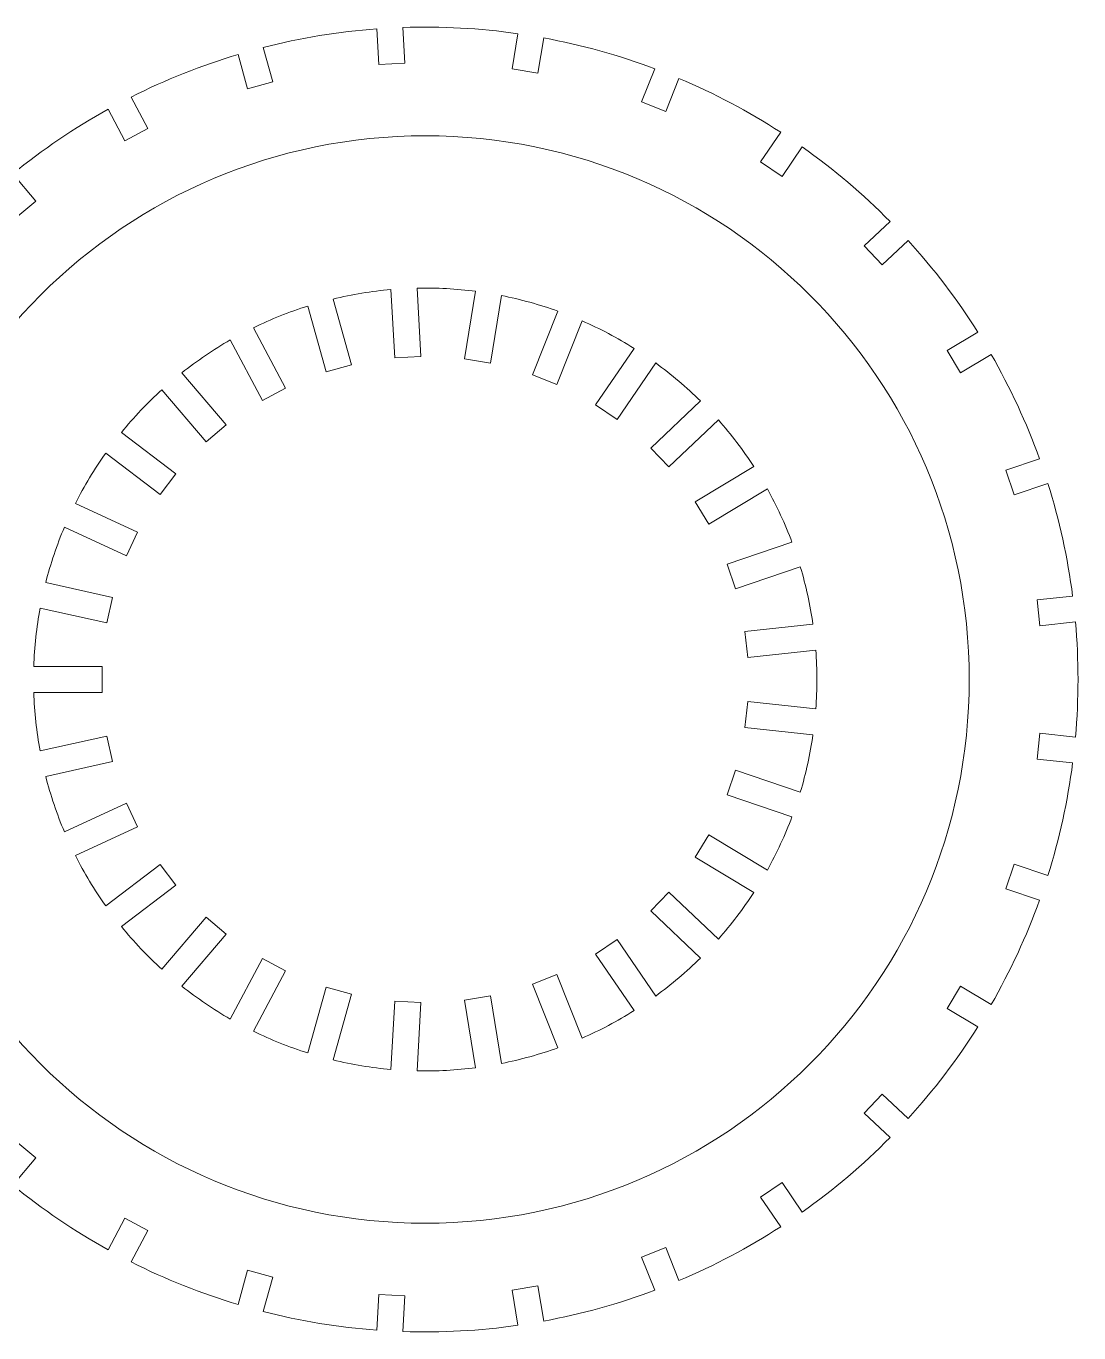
# Model space of a CAD drawing. Header units: millimetres. Extents: x -252 to 252, y -214 to 214.
# Drawn here: x 125.4 to 246.4, y 63.6 to 213.8 of the extents above; entities that cross this region are included whole.
import ezdxf

# ---------------------------------------------------------------- set-up
doc = ezdxf.new("R2010")
doc.units = ezdxf.units.MM
doc.header["$MEASUREMENT"] = 0
doc.layers.add('Camada 1', color=7, linetype='Continuous')

msp = doc.modelspace()

# ---------------------------------------------------------------- linework, layer by layer
at = {"layer": 'Camada 1', "lineweight": 20}
for points, knots in [([(212.2927, 80.8435), (212.2927, 80.8435), (209.8096, 79.1599), (209.8096, 79.1599), (209.8096, 79.1599), (209.8096, 79.1599), (212.1109, 75.7658), (212.1109, 75.7658), (212.1109, 75.7658), (208.4042, 73.3593), (204.492, 71.2852), (200.4201, 69.5677), (200.4201, 69.5677), (200.4201, 69.5677), (198.9022, 73.3772), (198.9022, 73.3772), (198.9022, 73.3772), (198.9022, 73.3772), (196.1153, 72.2668), (196.1153, 72.2668), (196.1153, 72.2668), (196.1153, 72.2668), (197.6331, 68.4573), (197.6331, 68.4573), (197.6331, 68.4573), (193.4958, 66.9039), (189.2292, 65.7193), (184.8833, 64.9173), (184.8833, 64.9173), (184.8833, 64.9173), (184.2198, 68.964), (184.2198, 68.964), (184.2198, 68.964), (184.2198, 68.964), (181.2594, 68.4787), (181.2594, 68.4787), (181.2594, 68.4787), (181.2594, 68.4787), (181.9228, 64.4319), (181.9228, 64.4319), (181.9228, 64.4319), (177.5482, 63.8043), (173.1268, 63.5646), (168.7101, 63.7156), (168.7101, 63.7156), (168.7101, 63.7156), (168.9321, 67.8103), (168.9321, 67.8103), (168.9321, 67.8103), (168.9321, 67.8103), (165.9365, 67.9727), (165.9365, 67.9727), (165.9365, 67.9727), (165.9365, 67.9727), (165.7145, 63.878), (165.7145, 63.878), (165.7145, 63.878), (161.3073, 64.2054), (156.9377, 64.9218), (152.6566, 66.0187), (152.6566, 66.0187), (152.6566, 66.0187), (153.7537, 69.97), (153.7537, 69.97), (153.7537, 69.97), (153.7537, 69.97), (150.863, 70.7726), (150.863, 70.7726), (150.863, 70.7726), (150.863, 70.7726), (149.766, 66.8213), (149.766, 66.8213), (149.766, 66.8213), (145.5322, 68.0885), (141.4187, 69.7275), (137.4736, 71.719), (137.4736, 71.719), (137.4736, 71.719), (139.3944, 75.3421), (139.3944, 75.3421), (139.3944, 75.3421), (139.3944, 75.3421), (136.7438, 76.7473), (136.7438, 76.7473), (136.7438, 76.7473), (136.7438, 76.7473), (134.823, 73.1243), (134.823, 73.1243), (134.823, 73.1243), (130.9607, 75.272), (127.2957, 77.7569), (123.8709, 80.55), (123.8709, 80.55), (123.8709, 80.55), (126.5256, 83.6754), (126.5256, 83.6754), (126.5256, 83.6754), (126.5256, 83.6754), (124.2392, 85.6176), (124.2392, 85.6176), (124.2392, 85.6176), (124.2392, 85.6176), (121.5844, 82.4922), (121.5844, 82.4922), (121.5844, 82.4922), (118.274, 85.42), (115.2289, 88.6347), (112.4846, 92.0987), (112.4846, 92.0987), (112.4846, 92.0987), (115.7492, 94.5803), (115.7492, 94.5803), (115.7492, 94.5803), (115.7492, 94.5803), (113.9337, 96.9686), (113.9337, 96.9686), (113.9337, 96.9686), (113.9337, 96.9686), (110.6691, 94.487), (110.6691, 94.487), (110.6691, 94.487), (108.0655, 98.0579), (105.7827, 101.8521), (103.8472, 105.8251), (103.8472, 105.8251), (103.8472, 105.8251), (107.5689, 107.5469), (107.5689, 107.5469), (107.5689, 107.5469), (107.5689, 107.5469), (106.3092, 110.2696), (106.3092, 110.2696), (106.3092, 110.2696), (106.3092, 110.2696), (102.5875, 108.5478), (102.5875, 108.5478), (102.5875, 108.5478), (100.8125, 112.595), (99.3986, 116.7912), (98.3625, 121.0873), (98.3625, 121.0873), (98.3625, 121.0873), (102.3673, 121.9688), (102.3673, 121.9688), (102.3673, 121.9688), (102.3673, 121.9688), (101.7224, 124.8987), (101.7224, 124.8987), (101.7224, 124.8987), (101.7224, 124.8987), (97.7176, 124.0172), (97.7176, 124.0172), (97.7176, 124.0172), (96.854, 128.3513), (96.3753, 132.7533), (96.2869, 137.1718), (96.2869, 137.1718), (96.2869, 137.1718), (100.3876, 137.1718), (100.3876, 137.1718), (100.3876, 137.1718), (100.3876, 137.1718), (100.3876, 140.1717), (100.3876, 140.1717), (100.3876, 140.1717), (100.3876, 140.1717), (96.2869, 140.1717), (96.2869, 140.1717), (96.2869, 140.1717), (96.3753, 144.5902), (96.854, 148.9922), (97.7176, 153.3263), (97.7176, 153.3263), (97.7176, 153.3263), (101.7224, 152.4448), (101.7224, 152.4448), (101.7224, 152.4448), (101.7224, 152.4448), (102.3673, 155.3747), (102.3673, 155.3747), (102.3673, 155.3747), (102.3673, 155.3747), (98.3625, 156.2562), (98.3625, 156.2562), (98.3625, 156.2562), (99.3986, 160.5523), (100.8125, 164.7485), (102.5875, 168.7957), (102.5875, 168.7957), (102.5875, 168.7957), (106.3092, 167.0739), (106.3092, 167.0739), (106.3092, 167.0739), (106.3092, 167.0739), (107.5689, 169.7966), (107.5689, 169.7966), (107.5689, 169.7966), (107.5689, 169.7966), (103.8472, 171.5184), (103.8472, 171.5184), (103.8472, 171.5184), (105.7827, 175.4914), (108.0655, 179.2856), (110.6691, 182.8565), (110.6691, 182.8565), (110.6691, 182.8565), (113.9337, 180.3749), (113.9337, 180.3749), (113.9337, 180.3749), (113.9337, 180.3749), (115.7492, 182.7632), (115.7492, 182.7632), (115.7492, 182.7632), (115.7492, 182.7632), (112.4846, 185.2448), (112.4846, 185.2448), (112.4846, 185.2448), (115.2289, 188.7088), (118.274, 191.9235), (121.5844, 194.8513), (121.5844, 194.8513), (121.5844, 194.8513), (124.2392, 191.7259), (124.2392, 191.7259), (124.2392, 191.7259), (124.2392, 191.7259), (126.5256, 193.6681), (126.5256, 193.6681), (126.5256, 193.6681), (126.5256, 193.6681), (123.8709, 196.7935), (123.8709, 196.7935), (123.8709, 196.7935), (127.2957, 199.5866), (130.9607, 202.0715), (134.823, 204.2192), (134.823, 204.2192), (134.823, 204.2192), (136.7438, 200.5962), (136.7438, 200.5962), (136.7438, 200.5962), (136.7438, 200.5962), (139.3944, 202.0014), (139.3944, 202.0014), (139.3944, 202.0014), (139.3944, 202.0014), (137.4736, 205.6245), (137.4736, 205.6245), (137.4736, 205.6245), (141.4187, 207.616), (145.5322, 209.255), (149.766, 210.5222), (149.766, 210.5222), (149.766, 210.5222), (150.863, 206.5709), (150.863, 206.5709), (150.863, 206.5709), (150.863, 206.5709), (153.7537, 207.3735), (153.7537, 207.3735), (153.7537, 207.3735), (153.7537, 207.3735), (152.6566, 211.3248), (152.6566, 211.3248), (152.6566, 211.3248), (156.9377, 212.4217), (161.3073, 213.1381), (165.7145, 213.4655), (165.7145, 213.4655), (165.7145, 213.4655), (165.9365, 209.3708), (165.9365, 209.3708), (165.9365, 209.3708), (165.9365, 209.3708), (168.9321, 209.5332), (168.9321, 209.5332), (168.9321, 209.5332), (168.9321, 209.5332), (168.7101, 213.6279), (168.7101, 213.6279), (168.7101, 213.6279), (173.1268, 213.7789), (177.5482, 213.5392), (181.9228, 212.9116), (181.9228, 212.9116), (181.9228, 212.9116), (181.2594, 208.8648), (181.2594, 208.8648), (181.2594, 208.8648), (181.2594, 208.8648), (184.2198, 208.3795), (184.2198, 208.3795), (184.2198, 208.3795), (184.2198, 208.3795), (184.8833, 212.4262), (184.8833, 212.4262), (184.8833, 212.4262), (189.2292, 211.6242), (193.4958, 210.4396), (197.6331, 208.8862), (197.6331, 208.8862), (197.6331, 208.8862), (196.1153, 205.0767), (196.1153, 205.0767), (196.1153, 205.0767), (196.1153, 205.0767), (198.9022, 203.9663), (198.9022, 203.9663), (198.9022, 203.9663), (198.9022, 203.9663), (200.4201, 207.7758), (200.4201, 207.7758), (200.4201, 207.7758), (204.492, 206.0583), (208.4042, 203.9842), (212.1109, 201.5777), (212.1109, 201.5777), (212.1109, 201.5777), (209.8096, 198.1836), (209.8096, 198.1836), (209.8096, 198.1836), (209.8096, 198.1836), (212.2927, 196.5), (212.2927, 196.5), (212.2927, 196.5), (212.2927, 196.5), (214.5939, 199.8942), (214.5939, 199.8942), (214.5939, 199.8942), (218.2015, 197.3414), (221.5763, 194.4748), (224.679, 191.3278), (224.679, 191.3278), (224.679, 191.3278), (221.7019, 188.5078), (221.7019, 188.5078), (221.7019, 188.5078), (221.7019, 188.5078), (223.765, 186.3298), (223.765, 186.3298), (223.765, 186.3298), (223.765, 186.3298), (226.7421, 189.1498), (226.7421, 189.1498), (226.7421, 189.1498), (229.7165, 185.8813), (232.3962, 182.3562), (234.7499, 178.6158), (234.7499, 178.6158), (234.7499, 178.6158), (231.2362, 176.5016), (231.2362, 176.5016), (231.2362, 176.5016), (231.2362, 176.5016), (232.7828, 173.9311), (232.7828, 173.9311), (232.7828, 173.9311), (232.7828, 173.9311), (236.2966, 176.0452), (236.2966, 176.0452), (236.2966, 176.0452), (238.4988, 172.2137), (240.358, 168.195), (241.8526, 164.036), (241.8526, 164.036), (241.8526, 164.036), (237.9665, 162.7266), (237.9665, 162.7266), (237.9665, 162.7266), (237.9665, 162.7266), (238.9245, 159.8837), (238.9245, 159.8837), (238.9245, 159.8837), (238.9245, 159.8837), (242.8105, 161.193), (242.8105, 161.193), (242.8105, 161.193), (244.1376, 156.9777), (245.0895, 152.6532), (245.6551, 148.2702), (245.6551, 148.2702), (245.6551, 148.2702), (241.5784, 147.8268), (241.5784, 147.8268), (241.5784, 147.8268), (241.5784, 147.8268), (241.9027, 144.8444), (241.9027, 144.8444), (241.9027, 144.8444), (241.9027, 144.8444), (245.9794, 145.2878), (245.9794, 145.2878), (245.9794, 145.2878), (246.3693, 140.8858), (246.3693, 136.4581), (245.9794, 132.0557), (245.9794, 132.0557), (245.9794, 132.0557), (241.9027, 132.4991), (241.9027, 132.4991), (241.9027, 132.4991), (241.9027, 132.4991), (241.5784, 129.5167), (241.5784, 129.5167), (241.5784, 129.5167), (241.5784, 129.5167), (245.6551, 129.0733), (245.6551, 129.0733), (245.6551, 129.0733), (245.0895, 124.6903), (244.1376, 120.3658), (242.8105, 116.1505), (242.8105, 116.1505), (242.8105, 116.1505), (238.9245, 117.4598), (238.9245, 117.4598), (238.9245, 117.4598), (238.9245, 117.4598), (237.9665, 114.6169), (237.9665, 114.6169), (237.9665, 114.6169), (237.9665, 114.6169), (241.8526, 113.3075), (241.8526, 113.3075), (241.8526, 113.3075), (240.358, 109.1485), (238.4988, 105.1298), (236.2966, 101.2983), (236.2966, 101.2983), (236.2966, 101.2983), (232.7828, 103.4124), (232.7828, 103.4124), (232.7828, 103.4124), (232.7828, 103.4124), (231.2362, 100.8419), (231.2362, 100.8419), (231.2362, 100.8419), (231.2362, 100.8419), (234.7499, 98.7277), (234.7499, 98.7277), (234.7499, 98.7277), (232.3962, 94.9873), (229.7165, 91.4622), (226.7421, 88.1937), (226.7421, 88.1937), (226.7421, 88.1937), (223.765, 91.0137), (223.765, 91.0137), (223.765, 91.0137), (223.765, 91.0137), (221.7019, 88.8357), (221.7019, 88.8357), (221.7019, 88.8357), (221.7019, 88.8357), (224.679, 86.0157), (224.679, 86.0157), (224.679, 86.0157), (221.5763, 82.8687), (218.2015, 80.0021), (214.5939, 77.4493), (214.5939, 77.4493), (214.5939, 77.4493), (212.2927, 80.8435), (212.2927, 80.8435)], [0, 0, 0, 0, 0.00854701, 0.00854701, 0.00854701, 0.00854701, 0.01709402, 0.01709402, 0.01709402, 0.01709402, 0.02564103, 0.02564103, 0.02564103, 0.02564103, 0.03418803, 0.03418803, 0.03418803, 0.03418803, 0.04273504, 0.04273504, 0.04273504, 0.04273504, 0.05128205, 0.05128205, 0.05128205, 0.05128205, 0.05982906, 0.05982906, 0.05982906, 0.05982906, 0.06837607, 0.06837607, 0.06837607, 0.06837607, 0.07692308, 0.07692308, 0.07692308, 0.07692308, 0.08547009, 0.08547009, 0.08547009, 0.08547009, 0.09401709, 0.09401709, 0.09401709, 0.09401709, 0.1025641, 0.1025641, 0.1025641, 0.1025641, 0.11111111, 0.11111111, 0.11111111, 0.11111111, 0.11965812, 0.11965812, 0.11965812, 0.11965812, 0.12820513, 0.12820513, 0.12820513, 0.12820513, 0.13675214, 0.13675214, 0.13675214, 0.13675214, 0.14529915, 0.14529915, 0.14529915, 0.14529915, 0.15384615, 0.15384615, 0.15384615, 0.15384615, 0.16239316, 0.16239316, 0.16239316, 0.16239316, 0.17094017, 0.17094017, 0.17094017, 0.17094017, 0.17948718, 0.17948718, 0.17948718, 0.17948718, 0.18803419, 0.18803419, 0.18803419, 0.18803419, 0.1965812, 0.1965812, 0.1965812, 0.1965812, 0.20512821, 0.20512821, 0.20512821, 0.20512821, 0.21367521, 0.21367521, 0.21367521, 0.21367521, 0.22222222, 0.22222222, 0.22222222, 0.22222222, 0.23076923, 0.23076923, 0.23076923, 0.23076923, 0.23931624, 0.23931624, 0.23931624, 0.23931624, 0.24786325, 0.24786325, 0.24786325, 0.24786325, 0.25641026, 0.25641026, 0.25641026, 0.25641026, 0.26495726, 0.26495726, 0.26495726, 0.26495726, 0.27350427, 0.27350427, 0.27350427, 0.27350427, 0.28205128, 0.28205128, 0.28205128, 0.28205128, 0.29059829, 0.29059829, 0.29059829, 0.29059829, 0.2991453, 0.2991453, 0.2991453, 0.2991453, 0.30769231, 0.30769231, 0.30769231, 0.30769231, 0.31623932, 0.31623932, 0.31623932, 0.31623932, 0.32478632, 0.32478632, 0.32478632, 0.32478632, 0.33333333, 0.33333333, 0.33333333, 0.33333333, 0.34188034, 0.34188034, 0.34188034, 0.34188034, 0.35042735, 0.35042735, 0.35042735, 0.35042735, 0.35897436, 0.35897436, 0.35897436, 0.35897436, 0.36752137, 0.36752137, 0.36752137, 0.36752137, 0.37606838, 0.37606838, 0.37606838, 0.37606838, 0.38461538, 0.38461538, 0.38461538, 0.38461538, 0.39316239, 0.39316239, 0.39316239, 0.39316239, 0.4017094, 0.4017094, 0.4017094, 0.4017094, 0.41025641, 0.41025641, 0.41025641, 0.41025641, 0.41880342, 0.41880342, 0.41880342, 0.41880342, 0.42735043, 0.42735043, 0.42735043, 0.42735043, 0.43589744, 0.43589744, 0.43589744, 0.43589744, 0.44444444, 0.44444444, 0.44444444, 0.44444444, 0.45299145, 0.45299145, 0.45299145, 0.45299145, 0.46153846, 0.46153846, 0.46153846, 0.46153846, 0.47008547, 0.47008547, 0.47008547, 0.47008547, 0.47863248, 0.47863248, 0.47863248, 0.47863248, 0.48717949, 0.48717949, 0.48717949, 0.48717949, 0.4957265, 0.4957265, 0.4957265, 0.4957265, 0.5042735, 0.5042735, 0.5042735, 0.5042735, 0.51282051, 0.51282051, 0.51282051, 0.51282051, 0.52136752, 0.52136752, 0.52136752, 0.52136752, 0.52991453, 0.52991453, 0.52991453, 0.52991453, 0.53846154, 0.53846154, 0.53846154, 0.53846154, 0.54700855, 0.54700855, 0.54700855, 0.54700855, 0.55555556, 0.55555556, 0.55555556, 0.55555556, 0.56410256, 0.56410256, 0.56410256, 0.56410256, 0.57264957, 0.57264957, 0.57264957, 0.57264957, 0.58119658, 0.58119658, 0.58119658, 0.58119658, 0.58974359, 0.58974359, 0.58974359, 0.58974359, 0.5982906, 0.5982906, 0.5982906, 0.5982906, 0.60683761, 0.60683761, 0.60683761, 0.60683761, 0.61538462, 0.61538462, 0.61538462, 0.61538462, 0.62393162, 0.62393162, 0.62393162, 0.62393162, 0.63247863, 0.63247863, 0.63247863, 0.63247863, 0.64102564, 0.64102564, 0.64102564, 0.64102564, 0.64957265, 0.64957265, 0.64957265, 0.64957265, 0.65811966, 0.65811966, 0.65811966, 0.65811966, 0.66666667, 0.66666667, 0.66666667, 0.66666667, 0.67521368, 0.67521368, 0.67521368, 0.67521368, 0.68376068, 0.68376068, 0.68376068, 0.68376068, 0.69230769, 0.69230769, 0.69230769, 0.69230769, 0.7008547, 0.7008547, 0.7008547, 0.7008547, 0.70940171, 0.70940171, 0.70940171, 0.70940171, 0.71794872, 0.71794872, 0.71794872, 0.71794872, 0.72649573, 0.72649573, 0.72649573, 0.72649573, 0.73504274, 0.73504274, 0.73504274, 0.73504274, 0.74358974, 0.74358974, 0.74358974, 0.74358974, 0.75213675, 0.75213675, 0.75213675, 0.75213675, 0.76068376, 0.76068376, 0.76068376, 0.76068376, 0.76923077, 0.76923077, 0.76923077, 0.76923077, 0.77777778, 0.77777778, 0.77777778, 0.77777778, 0.78632479, 0.78632479, 0.78632479, 0.78632479, 0.79487179, 0.79487179, 0.79487179, 0.79487179, 0.8034188, 0.8034188, 0.8034188, 0.8034188, 0.81196581, 0.81196581, 0.81196581, 0.81196581, 0.82051282, 0.82051282, 0.82051282, 0.82051282, 0.82905983, 0.82905983, 0.82905983, 0.82905983, 0.83760684, 0.83760684, 0.83760684, 0.83760684, 0.84615385, 0.84615385, 0.84615385, 0.84615385, 0.85470085, 0.85470085, 0.85470085, 0.85470085, 0.86324786, 0.86324786, 0.86324786, 0.86324786, 0.87179487, 0.87179487, 0.87179487, 0.87179487, 0.88034188, 0.88034188, 0.88034188, 0.88034188, 0.88888889, 0.88888889, 0.88888889, 0.88888889, 0.8974359, 0.8974359, 0.8974359, 0.8974359, 0.90598291, 0.90598291, 0.90598291, 0.90598291, 0.91452991, 0.91452991, 0.91452991, 0.91452991, 0.92307692, 0.92307692, 0.92307692, 0.92307692, 0.93162393, 0.93162393, 0.93162393, 0.93162393, 0.94017094, 0.94017094, 0.94017094, 0.94017094, 0.94871795, 0.94871795, 0.94871795, 0.94871795, 0.95726496, 0.95726496, 0.95726496, 0.95726496, 0.96581197, 0.96581197, 0.96581197, 0.96581197, 0.97435897, 0.97435897, 0.97435897, 0.97435897, 0.98290598, 0.98290598, 0.98290598, 0.98290598, 1, 1, 1, 1]), ([(171.272, 76.1718), (205.7896, 76.1718), (233.7718, 104.154), (233.7718, 138.6721), (233.7718, 138.6721), (233.7716, 173.1898), (205.7893, 201.1718), (171.2717, 201.1717), (171.2717, 201.1717), (136.7539, 201.1716), (108.7718, 173.1893), (108.7719, 138.6716), (108.7719, 138.6716), (108.772, 104.1539), (136.7542, 76.1718), (171.272, 76.1718)], [0, 0, 0, 0, 0.2, 0.2, 0.2, 0.2, 0.4, 0.4, 0.4, 0.4, 0.6, 0.6, 0.6, 0.6, 1, 1, 1, 1]), ([(175.7908, 175.5381), (175.7908, 175.5381), (178.7513, 175.0528), (178.7513, 175.0528), (178.7513, 175.0528), (178.7513, 175.0528), (180.0233, 182.8115), (180.0233, 182.8115), (180.0233, 182.8115), (182.2311, 182.3736), (184.4028, 181.7706), (186.5204, 181.0076), (186.5204, 181.0076), (186.5204, 181.0076), (183.6102, 173.7037), (183.6102, 173.7037), (183.6102, 173.7037), (183.6102, 173.7037), (186.3972, 172.5933), (186.3972, 172.5933), (186.3972, 172.5933), (186.3972, 172.5933), (189.3073, 179.8972), (189.3073, 179.8972), (189.3073, 179.8972), (191.3693, 178.9949), (193.3607, 177.9391), (195.2647, 176.7388), (195.2647, 176.7388), (195.2647, 176.7388), (190.8525, 170.2312), (190.8525, 170.2312), (190.8525, 170.2312), (190.8525, 170.2312), (193.3356, 168.5476), (193.3356, 168.5476), (193.3356, 168.5476), (193.3356, 168.5476), (197.7478, 175.0552), (197.7478, 175.0552), (197.7478, 175.0552), (199.5676, 173.7307), (201.2855, 172.2715), (202.887, 170.69), (202.887, 170.69), (202.887, 170.69), (197.179, 165.283), (197.179, 165.283), (197.179, 165.283), (197.179, 165.283), (199.2421, 163.105), (199.2421, 163.105), (199.2421, 163.105), (199.2421, 163.105), (204.9501, 168.512), (204.9501, 168.512), (204.9501, 168.512), (206.4426, 166.8272), (207.8067, 165.0329), (209.0307, 163.144), (209.0307, 163.144), (209.0307, 163.144), (202.2938, 159.0905), (202.2938, 159.0905), (202.2938, 159.0905), (202.2938, 159.0905), (203.8405, 156.52), (203.8405, 156.52), (203.8405, 156.52), (203.8405, 156.52), (210.5774, 160.5734), (210.5774, 160.5734), (210.5774, 160.5734), (211.6728, 158.6072), (212.6193, 156.5616), (213.4086, 154.4538), (213.4086, 154.4538), (213.4086, 154.4538), (205.9579, 151.9433), (205.9579, 151.9433), (205.9579, 151.9433), (205.9579, 151.9433), (206.9158, 149.1003), (206.9158, 149.1003), (206.9158, 149.1003), (206.9158, 149.1003), (214.3665, 151.6108), (214.3665, 151.6108), (214.3665, 151.6108), (215.0137, 149.4551), (215.4983, 147.2538), (215.8161, 145.0256), (215.8161, 145.0256), (215.8161, 145.0256), (207.9998, 144.1755), (207.9998, 144.1755), (207.9998, 144.1755), (207.9998, 144.1755), (208.3242, 141.1931), (208.3242, 141.1931), (208.3242, 141.1931), (208.3242, 141.1931), (216.1404, 142.0431), (216.1404, 142.0431), (216.1404, 142.0431), (216.309, 139.7988), (216.3091, 137.5449), (216.1404, 135.3003), (216.1404, 135.3003), (216.1404, 135.3003), (208.3242, 136.1503), (208.3242, 136.1503), (208.3242, 136.1503), (208.3242, 136.1503), (207.9998, 133.1679), (207.9998, 133.1679), (207.9998, 133.1679), (207.9998, 133.1679), (215.8161, 132.3178), (215.8161, 132.3178), (215.8161, 132.3178), (215.4983, 130.0896), (215.0137, 127.8883), (214.3665, 125.7326), (214.3665, 125.7326), (214.3665, 125.7326), (206.9158, 128.2431), (206.9158, 128.2431), (206.9158, 128.2431), (206.9158, 128.2431), (205.9579, 125.4001), (205.9579, 125.4001), (205.9579, 125.4001), (205.9579, 125.4001), (213.4086, 122.8896), (213.4086, 122.8896), (213.4086, 122.8896), (212.6193, 120.7818), (211.6728, 118.7362), (210.5774, 116.77), (210.5774, 116.77), (210.5774, 116.77), (203.8405, 120.8234), (203.8405, 120.8234), (203.8405, 120.8234), (203.8405, 120.8234), (202.2938, 118.2529), (202.2938, 118.2529), (202.2938, 118.2529), (202.2938, 118.2529), (209.0307, 114.1994), (209.0307, 114.1994), (209.0307, 114.1994), (207.8067, 112.3105), (206.4426, 110.5162), (204.9501, 108.8314), (204.9501, 108.8314), (204.9501, 108.8314), (199.2421, 114.2384), (199.2421, 114.2384), (199.2421, 114.2384), (199.2421, 114.2384), (197.179, 112.0604), (197.179, 112.0604), (197.179, 112.0604), (197.179, 112.0604), (202.887, 106.6534), (202.887, 106.6534), (202.887, 106.6534), (201.2855, 105.0719), (199.5676, 103.6127), (197.7478, 102.2882), (197.7478, 102.2882), (197.7478, 102.2882), (193.3356, 108.7958), (193.3356, 108.7958), (193.3356, 108.7958), (193.3356, 108.7958), (190.8525, 107.1122), (190.8525, 107.1122), (190.8525, 107.1122), (190.8525, 107.1122), (195.2647, 100.6046), (195.2647, 100.6046), (195.2647, 100.6046), (193.3607, 99.4043), (191.3693, 98.3485), (189.3073, 97.4462), (189.3073, 97.4462), (189.3073, 97.4462), (186.3972, 104.7501), (186.3972, 104.7501), (186.3972, 104.7501), (186.3972, 104.7501), (183.6102, 103.6397), (183.6102, 103.6397), (183.6102, 103.6397), (183.6102, 103.6397), (186.5204, 96.3358), (186.5204, 96.3358), (186.5204, 96.3358), (184.4028, 95.5728), (182.2311, 94.9698), (180.0233, 94.5319), (180.0233, 94.5319), (180.0233, 94.5319), (178.7513, 102.2906), (178.7513, 102.2906), (178.7513, 102.2906), (178.7513, 102.2906), (175.7908, 101.8053), (175.7908, 101.8053), (175.7908, 101.8053), (175.7908, 101.8053), (177.0628, 94.0465), (177.0628, 94.0465), (177.0628, 94.0465), (174.8308, 93.7566), (172.5801, 93.6346), (170.3298, 93.6815), (170.3298, 93.6815), (170.3298, 93.6815), (170.7555, 101.5323), (170.7555, 101.5323), (170.7555, 101.5323), (170.7555, 101.5323), (167.7599, 101.6947), (167.7599, 101.6947), (167.7599, 101.6947), (167.7599, 101.6947), (167.3342, 93.8439), (167.3342, 93.8439), (167.3342, 93.8439), (165.092, 94.0406), (162.8678, 94.4052), (160.6801, 94.9348), (160.6801, 94.9348), (160.6801, 94.9348), (162.7835, 102.5105), (162.7835, 102.5105), (162.7835, 102.5105), (162.7835, 102.5105), (159.8929, 103.3131), (159.8929, 103.3131), (159.8929, 103.3131), (159.8929, 103.3131), (157.7895, 95.7373), (157.7895, 95.7373), (157.7895, 95.7373), (155.642, 96.4114), (153.5481, 97.2457), (151.5255, 98.2331), (151.5255, 98.2331), (151.5255, 98.2331), (155.2083, 105.1796), (155.2083, 105.1796), (155.2083, 105.1796), (155.2083, 105.1796), (152.5578, 106.5849), (152.5578, 106.5849), (152.5578, 106.5849), (152.5578, 106.5849), (148.875, 99.6384), (148.875, 99.6384), (148.875, 99.6384), (146.9226, 100.7584), (145.057, 102.0232), (143.2939, 103.4224), (143.2939, 103.4224), (143.2939, 103.4224), (148.3839, 109.4148), (148.3839, 109.4148), (148.3839, 109.4148), (148.3839, 109.4148), (146.0974, 111.3569), (146.0974, 111.3569), (146.0974, 111.3569), (146.0974, 111.3569), (141.0075, 105.3645), (141.0075, 105.3645), (141.0075, 105.3645), (139.3415, 106.8781), (137.7915, 108.5144), (136.3704, 110.2599), (136.3704, 110.2599), (136.3704, 110.2599), (142.6295, 115.018), (142.6295, 115.018), (142.6295, 115.018), (142.6295, 115.018), (140.814, 117.4062), (140.814, 117.4062), (140.814, 117.4062), (140.814, 117.4062), (134.5549, 112.6481), (134.5549, 112.6481), (134.5549, 112.6481), (133.2532, 114.4844), (132.0912, 116.4157), (131.0785, 118.4258), (131.0785, 118.4258), (131.0785, 118.4258), (138.2142, 121.7271), (138.2142, 121.7271), (138.2142, 121.7271), (138.2142, 121.7271), (136.9545, 124.4499), (136.9545, 124.4499), (136.9545, 124.4499), (136.9545, 124.4499), (129.8189, 121.1486), (129.8189, 121.1486), (129.8189, 121.1486), (128.9424, 123.2217), (128.2227, 125.3577), (127.6658, 127.5385), (127.6658, 127.5385), (127.6658, 127.5385), (135.3444, 129.2286), (135.3444, 129.2286), (135.3444, 129.2286), (135.3444, 129.2286), (134.6995, 132.1585), (134.6995, 132.1585), (134.6995, 132.1585), (134.6995, 132.1585), (127.0209, 130.4683), (127.0209, 130.4683), (127.0209, 130.4683), (126.6106, 132.6814), (126.3669, 134.9222), (126.2919, 137.1717), (126.2919, 137.1717), (126.2919, 137.1717), (134.1543, 137.1717), (134.1543, 137.1717), (134.1543, 137.1717), (134.1543, 137.1717), (134.1543, 140.1717), (134.1543, 140.1717), (134.1543, 140.1717), (134.1543, 140.1717), (126.2919, 140.1717), (126.2919, 140.1717), (126.2919, 140.1717), (126.3669, 142.4212), (126.6106, 144.662), (127.0209, 146.8751), (127.0209, 146.8751), (127.0209, 146.8751), (134.6995, 145.1849), (134.6995, 145.1849), (134.6995, 145.1849), (134.6995, 145.1849), (135.3444, 148.1148), (135.3444, 148.1148), (135.3444, 148.1148), (135.3444, 148.1148), (127.6658, 149.8049), (127.6658, 149.8049), (127.6658, 149.8049), (128.2227, 151.9857), (128.9424, 154.1217), (129.8189, 156.1948), (129.8189, 156.1948), (129.8189, 156.1948), (136.9545, 152.8935), (136.9545, 152.8935), (136.9545, 152.8935), (136.9545, 152.8935), (138.2142, 155.6163), (138.2142, 155.6163), (138.2142, 155.6163), (138.2142, 155.6163), (131.0785, 158.9176), (131.0785, 158.9176), (131.0785, 158.9176), (132.0912, 160.9277), (133.2532, 162.859), (134.5549, 164.6953), (134.5549, 164.6953), (134.5549, 164.6953), (140.814, 159.9372), (140.814, 159.9372), (140.814, 159.9372), (140.814, 159.9372), (142.6295, 162.3254), (142.6295, 162.3254), (142.6295, 162.3254), (142.6295, 162.3254), (136.3704, 167.0835), (136.3704, 167.0835), (136.3704, 167.0835), (137.7915, 168.829), (139.3415, 170.4653), (141.0075, 171.9789), (141.0075, 171.9789), (141.0075, 171.9789), (146.0974, 165.9865), (146.0974, 165.9865), (146.0974, 165.9865), (146.0974, 165.9865), (148.3839, 167.9286), (148.3839, 167.9286), (148.3839, 167.9286), (148.3839, 167.9286), (143.2939, 173.921), (143.2939, 173.921), (143.2939, 173.921), (145.057, 175.3202), (146.9226, 176.585), (148.875, 177.705), (148.875, 177.705), (148.875, 177.705), (152.5578, 170.7585), (152.5578, 170.7585), (152.5578, 170.7585), (152.5578, 170.7585), (155.2083, 172.1638), (155.2083, 172.1638), (155.2083, 172.1638), (155.2083, 172.1638), (151.5255, 179.1103), (151.5255, 179.1103), (151.5255, 179.1103), (153.5481, 180.0977), (155.642, 180.932), (157.7895, 181.6061), (157.7895, 181.6061), (157.7895, 181.6061), (159.8929, 174.0303), (159.8929, 174.0303), (159.8929, 174.0303), (159.8929, 174.0303), (162.7835, 174.8329), (162.7835, 174.8329), (162.7835, 174.8329), (162.7835, 174.8329), (160.6801, 182.4086), (160.6801, 182.4086), (160.6801, 182.4086), (162.8678, 182.9382), (165.092, 183.3028), (167.3342, 183.4995), (167.3342, 183.4995), (167.3342, 183.4995), (167.7599, 175.6487), (167.7599, 175.6487), (167.7599, 175.6487), (167.7599, 175.6487), (170.7555, 175.8111), (170.7555, 175.8111), (170.7555, 175.8111), (170.7555, 175.8111), (170.3298, 183.6619), (170.3298, 183.6619), (170.3298, 183.6619), (172.5801, 183.7088), (174.8308, 183.5868), (177.0628, 183.2969), (177.0628, 183.2969), (177.0628, 183.2969), (175.7908, 175.5381), (175.7908, 175.5381)], [0, 0, 0, 0, 0.00854701, 0.00854701, 0.00854701, 0.00854701, 0.01709402, 0.01709402, 0.01709402, 0.01709402, 0.02564103, 0.02564103, 0.02564103, 0.02564103, 0.03418803, 0.03418803, 0.03418803, 0.03418803, 0.04273504, 0.04273504, 0.04273504, 0.04273504, 0.05128205, 0.05128205, 0.05128205, 0.05128205, 0.05982906, 0.05982906, 0.05982906, 0.05982906, 0.06837607, 0.06837607, 0.06837607, 0.06837607, 0.07692308, 0.07692308, 0.07692308, 0.07692308, 0.08547009, 0.08547009, 0.08547009, 0.08547009, 0.09401709, 0.09401709, 0.09401709, 0.09401709, 0.1025641, 0.1025641, 0.1025641, 0.1025641, 0.11111111, 0.11111111, 0.11111111, 0.11111111, 0.11965812, 0.11965812, 0.11965812, 0.11965812, 0.12820513, 0.12820513, 0.12820513, 0.12820513, 0.13675214, 0.13675214, 0.13675214, 0.13675214, 0.14529915, 0.14529915, 0.14529915, 0.14529915, 0.15384615, 0.15384615, 0.15384615, 0.15384615, 0.16239316, 0.16239316, 0.16239316, 0.16239316, 0.17094017, 0.17094017, 0.17094017, 0.17094017, 0.17948718, 0.17948718, 0.17948718, 0.17948718, 0.18803419, 0.18803419, 0.18803419, 0.18803419, 0.1965812, 0.1965812, 0.1965812, 0.1965812, 0.20512821, 0.20512821, 0.20512821, 0.20512821, 0.21367521, 0.21367521, 0.21367521, 0.21367521, 0.22222222, 0.22222222, 0.22222222, 0.22222222, 0.23076923, 0.23076923, 0.23076923, 0.23076923, 0.23931624, 0.23931624, 0.23931624, 0.23931624, 0.24786325, 0.24786325, 0.24786325, 0.24786325, 0.25641026, 0.25641026, 0.25641026, 0.25641026, 0.26495726, 0.26495726, 0.26495726, 0.26495726, 0.27350427, 0.27350427, 0.27350427, 0.27350427, 0.28205128, 0.28205128, 0.28205128, 0.28205128, 0.29059829, 0.29059829, 0.29059829, 0.29059829, 0.2991453, 0.2991453, 0.2991453, 0.2991453, 0.30769231, 0.30769231, 0.30769231, 0.30769231, 0.31623932, 0.31623932, 0.31623932, 0.31623932, 0.32478632, 0.32478632, 0.32478632, 0.32478632, 0.33333333, 0.33333333, 0.33333333, 0.33333333, 0.34188034, 0.34188034, 0.34188034, 0.34188034, 0.35042735, 0.35042735, 0.35042735, 0.35042735, 0.35897436, 0.35897436, 0.35897436, 0.35897436, 0.36752137, 0.36752137, 0.36752137, 0.36752137, 0.37606838, 0.37606838, 0.37606838, 0.37606838, 0.38461538, 0.38461538, 0.38461538, 0.38461538, 0.39316239, 0.39316239, 0.39316239, 0.39316239, 0.4017094, 0.4017094, 0.4017094, 0.4017094, 0.41025641, 0.41025641, 0.41025641, 0.41025641, 0.41880342, 0.41880342, 0.41880342, 0.41880342, 0.42735043, 0.42735043, 0.42735043, 0.42735043, 0.43589744, 0.43589744, 0.43589744, 0.43589744, 0.44444444, 0.44444444, 0.44444444, 0.44444444, 0.45299145, 0.45299145, 0.45299145, 0.45299145, 0.46153846, 0.46153846, 0.46153846, 0.46153846, 0.47008547, 0.47008547, 0.47008547, 0.47008547, 0.47863248, 0.47863248, 0.47863248, 0.47863248, 0.48717949, 0.48717949, 0.48717949, 0.48717949, 0.4957265, 0.4957265, 0.4957265, 0.4957265, 0.5042735, 0.5042735, 0.5042735, 0.5042735, 0.51282051, 0.51282051, 0.51282051, 0.51282051, 0.52136752, 0.52136752, 0.52136752, 0.52136752, 0.52991453, 0.52991453, 0.52991453, 0.52991453, 0.53846154, 0.53846154, 0.53846154, 0.53846154, 0.54700855, 0.54700855, 0.54700855, 0.54700855, 0.55555556, 0.55555556, 0.55555556, 0.55555556, 0.56410256, 0.56410256, 0.56410256, 0.56410256, 0.57264957, 0.57264957, 0.57264957, 0.57264957, 0.58119658, 0.58119658, 0.58119658, 0.58119658, 0.58974359, 0.58974359, 0.58974359, 0.58974359, 0.5982906, 0.5982906, 0.5982906, 0.5982906, 0.60683761, 0.60683761, 0.60683761, 0.60683761, 0.61538462, 0.61538462, 0.61538462, 0.61538462, 0.62393162, 0.62393162, 0.62393162, 0.62393162, 0.63247863, 0.63247863, 0.63247863, 0.63247863, 0.64102564, 0.64102564, 0.64102564, 0.64102564, 0.64957265, 0.64957265, 0.64957265, 0.64957265, 0.65811966, 0.65811966, 0.65811966, 0.65811966, 0.66666667, 0.66666667, 0.66666667, 0.66666667, 0.67521368, 0.67521368, 0.67521368, 0.67521368, 0.68376068, 0.68376068, 0.68376068, 0.68376068, 0.69230769, 0.69230769, 0.69230769, 0.69230769, 0.7008547, 0.7008547, 0.7008547, 0.7008547, 0.70940171, 0.70940171, 0.70940171, 0.70940171, 0.71794872, 0.71794872, 0.71794872, 0.71794872, 0.72649573, 0.72649573, 0.72649573, 0.72649573, 0.73504274, 0.73504274, 0.73504274, 0.73504274, 0.74358974, 0.74358974, 0.74358974, 0.74358974, 0.75213675, 0.75213675, 0.75213675, 0.75213675, 0.76068376, 0.76068376, 0.76068376, 0.76068376, 0.76923077, 0.76923077, 0.76923077, 0.76923077, 0.77777778, 0.77777778, 0.77777778, 0.77777778, 0.78632479, 0.78632479, 0.78632479, 0.78632479, 0.79487179, 0.79487179, 0.79487179, 0.79487179, 0.8034188, 0.8034188, 0.8034188, 0.8034188, 0.81196581, 0.81196581, 0.81196581, 0.81196581, 0.82051282, 0.82051282, 0.82051282, 0.82051282, 0.82905983, 0.82905983, 0.82905983, 0.82905983, 0.83760684, 0.83760684, 0.83760684, 0.83760684, 0.84615385, 0.84615385, 0.84615385, 0.84615385, 0.85470085, 0.85470085, 0.85470085, 0.85470085, 0.86324786, 0.86324786, 0.86324786, 0.86324786, 0.87179487, 0.87179487, 0.87179487, 0.87179487, 0.88034188, 0.88034188, 0.88034188, 0.88034188, 0.88888889, 0.88888889, 0.88888889, 0.88888889, 0.8974359, 0.8974359, 0.8974359, 0.8974359, 0.90598291, 0.90598291, 0.90598291, 0.90598291, 0.91452991, 0.91452991, 0.91452991, 0.91452991, 0.92307692, 0.92307692, 0.92307692, 0.92307692, 0.93162393, 0.93162393, 0.93162393, 0.93162393, 0.94017094, 0.94017094, 0.94017094, 0.94017094, 0.94871795, 0.94871795, 0.94871795, 0.94871795, 0.95726496, 0.95726496, 0.95726496, 0.95726496, 0.96581197, 0.96581197, 0.96581197, 0.96581197, 0.97435897, 0.97435897, 0.97435897, 0.97435897, 0.98290598, 0.98290598, 0.98290598, 0.98290598, 1, 1, 1, 1])]:
    msp.add_open_spline(points, degree=3, knots=knots, dxfattribs=at)

doc.saveas('drawing.dxf')
